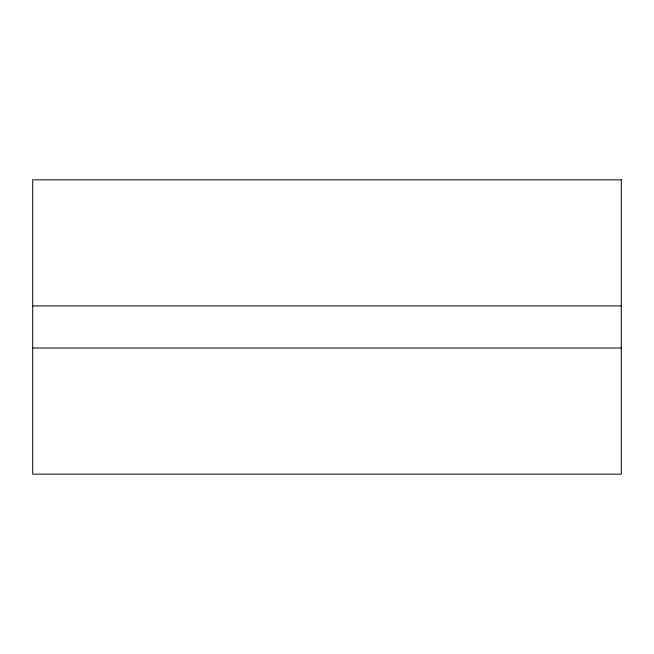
<?xml version="1.0" encoding="UTF-8"?>
<svg xmlns="http://www.w3.org/2000/svg" width="654" height="654" viewBox="0 0 654 654"><rect width="100%" height="100%" fill="white"/><g stroke="black" fill="none" stroke-linecap="round" stroke-linejoin="round"><path stroke-width="0.98" d="M32.7 305.925L621.3 305.925M32.7 348.018L621.3 348.018M621.3 179.85L32.7 179.85L32.7 474.15L621.3 474.15L621.3 179.85"/></g></svg>
